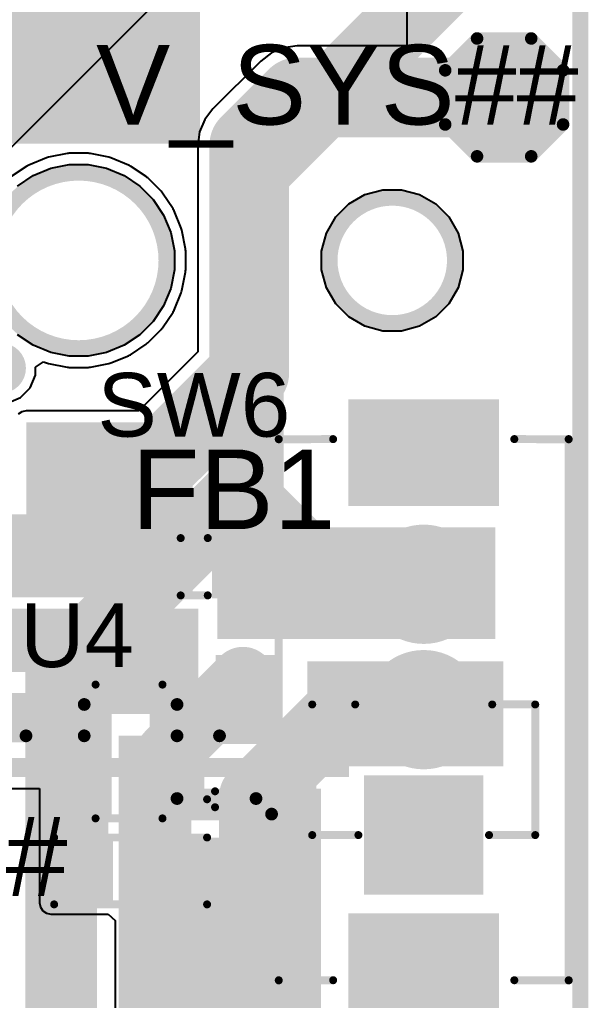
# Model space of a CAD drawing. Header units: millimetres. Extents: x -0.43 to 2.06, y -0.4 to 2.49.
# Drawn here: x 1.656 to 2.013, y 1.307 to 1.923 of the extents above; entities that cross this region are included whole.
import ezdxf

# ---------------------------------------------------------------- set-up
doc = ezdxf.new("R2010")
doc.units = ezdxf.units.MM
doc.header["$MEASUREMENT"] = 0
for name, color, linetype in [('BottomLayer', 5, 'Continuous'), ('BottomSolder', 6, 'Continuous'), ('Mechanical2', 216, 'Continuous'), ('MultiLayer', 9, 'Continuous'), ('PadHoleLayer', 156, 'Continuous'), ('TopLayer', 1, 'Continuous'), ('TopOverlay', 2, 'Continuous'), ('TopPaste', 8, 'Continuous'), ('TopSolder', 216, 'Continuous'), ('ViaHoleLayer', 16, 'Continuous')]:
    doc.layers.add(name, color=color, linetype=linetype)
doc.styles.add('Arial', font='', dxfattribs={"height": 0.2})
doc.styles.get('Arial').set_extended_font_data('Arial')

# ---------------------------------------------------------------- blocks, each defined once
blk = doc.blocks.new('SS_12D02_G040_1')
at = {"layer": 'BottomLayer'}
for points in [[(-0.13189, -0.04331), (-0.19094, -0.04331), (-0.19094, 0.04331), (-0.13189, 0.04331)], [(0.13189, 0.04331), (0.19094, 0.04331), (0.19094, -0.04331), (0.13189, -0.04331)], [(-0.1122, 0.03346), (-0.04528, 0.03346), (-0.04528, -0.03346), (-0.1122, -0.03346)]]:
    blk.add_hatch(color=5, dxfattribs=at).paths.add_polyline_path(points)
h = blk.add_hatch(color=5, dxfattribs=at)
edge = h.paths.add_edge_path()
edge.add_arc((0, 0), 0.03346, 0, 360)
h = blk.add_hatch(color=5, dxfattribs=at)
edge = h.paths.add_edge_path()
edge.add_arc((0.07874, 0), 0.03346, 0, 360)
at = {"layer": 'BottomSolder'}
for points in [[(-0.12789, -0.04731), (-0.19494, -0.04731), (-0.19494, 0.04731), (-0.12789, 0.04731)], [(0.12789, 0.04731), (0.19494, 0.04731), (0.19494, -0.04731), (0.12789, -0.04731)], [(-0.1162, 0.03746), (-0.04128, 0.03746), (-0.04128, -0.03746), (-0.1162, -0.03746)]]:
    blk.add_hatch(color=6, dxfattribs=at).paths.add_polyline_path(points)
h = blk.add_hatch(color=6, dxfattribs=at)
edge = h.paths.add_edge_path()
edge.add_arc((0, 0), 0.03746, 0, 360)
h = blk.add_hatch(color=6, dxfattribs=at)
edge = h.paths.add_edge_path()
edge.add_arc((0.07874, 0), 0.03746, 0, 360)
at = {"layer": 'MultiLayer'}
for points in [[(-0.13189, -0.04331), (-0.19094, -0.04331), (-0.19094, 0.04331), (-0.13189, 0.04331)], [(0.13189, 0.04331), (0.19094, 0.04331), (0.19094, -0.04331), (0.13189, -0.04331)], [(-0.1122, 0.03346), (-0.04528, 0.03346), (-0.04528, -0.03346), (-0.1122, -0.03346)]]:
    blk.add_hatch(color=9, dxfattribs=at).paths.add_polyline_path(points)
h = blk.add_hatch(color=9, dxfattribs=at)
edge = h.paths.add_edge_path()
edge.add_arc((0, 0), 0.03346, 0, 360)
h = blk.add_hatch(color=9, dxfattribs=at)
edge = h.paths.add_edge_path()
edge.add_arc((0.07874, 0), 0.03346, 0, 360)
at = {"layer": 'PadHoleLayer'}
for points in [[(-0.1752, -0.02953), (-0.1752, 0.02953), (-0.14764, 0.02953), (-0.14764, -0.02953)], [(0.14764, -0.02953), (0.14764, 0.02953), (0.1752, 0.02953), (0.1752, -0.02953)]]:
    blk.add_hatch(color=156, dxfattribs=at).paths.add_polyline_path(points)
h = blk.add_hatch(color=156, dxfattribs=at)
edge = h.paths.add_edge_path()
edge.add_arc((-0.07874, 0), 0.01969, 0, 360)
h = blk.add_hatch(color=156, dxfattribs=at)
edge = h.paths.add_edge_path()
edge.add_arc((0, 0), 0.01969, 0, 360)
h = blk.add_hatch(color=156, dxfattribs=at)
edge = h.paths.add_edge_path()
edge.add_arc((0.07874, 0), 0.01969, 0, 360)
at = {"layer": 'TopLayer'}
for points in [[(-0.13189, -0.04331), (-0.19094, -0.04331), (-0.19094, 0.04331), (-0.13189, 0.04331)], [(0.13189, 0.04331), (0.19094, 0.04331), (0.19094, -0.04331), (0.13189, -0.04331)], [(-0.1122, 0.03346), (-0.04528, 0.03346), (-0.04528, -0.03346), (-0.1122, -0.03346)]]:
    blk.add_hatch(color=1, dxfattribs=at).paths.add_polyline_path(points)
h = blk.add_hatch(color=1, dxfattribs=at)
edge = h.paths.add_edge_path()
edge.add_arc((0, 0), 0.03346, 0, 360)
h = blk.add_hatch(color=1, dxfattribs=at)
edge = h.paths.add_edge_path()
edge.add_arc((0.07874, 0), 0.03346, 0, 360)
at = {"layer": 'TopSolder'}
for points in [[(-0.12789, -0.04731), (-0.19494, -0.04731), (-0.19494, 0.04731), (-0.12789, 0.04731)], [(0.12789, 0.04731), (0.19494, 0.04731), (0.19494, -0.04731), (0.12789, -0.04731)], [(-0.1162, 0.03746), (-0.04128, 0.03746), (-0.04128, -0.03746), (-0.1162, -0.03746)]]:
    blk.add_hatch(color=216, dxfattribs=at).paths.add_polyline_path(points)
h = blk.add_hatch(color=216, dxfattribs=at)
edge = h.paths.add_edge_path()
edge.add_arc((0, 0), 0.03746, 0, 360)
h = blk.add_hatch(color=216, dxfattribs=at)
edge = h.paths.add_edge_path()
edge.add_arc((0.07874, 0), 0.03746, 0, 360)
at = {"layer": 'TopOverlay', "const_width": 0.005}
for points in [[(-0.17, 0.091), (-0.16988, 0.05686)], [(-0.16988, 0.091), (0.16988, 0.091)], [(0.16976, 0.091), (0.16988, 0.05686)], [(-0.07874, 0.07), (-0.07874, 0.041)], [(-0.07874, 0.07), (0.00326, 0.07)], [(0.00326, 0.07), (0.00326, 0.043)], [(-0.07874, -0.041), (-0.07874, -0.07)], [(-0.07874, -0.041), (-0.07874, -0.07)], [(0.00326, -0.043), (0.00326, -0.07)], [(0.00326, -0.043), (0.00326, -0.07)], [(-0.16988, -0.05686), (-0.17, -0.091)], [(0.16988, -0.05686), (0.16976, -0.091)], [(-0.07874, -0.07), (0.00326, -0.07)], [(-0.07874, -0.07), (0.00326, -0.07)], [(-0.16988, -0.091), (0.16988, -0.091)]]:
    blk.add_lwpolyline(points, dxfattribs=at)
at = {"layer": 'TopOverlay', "const_width": 0.0025}
for points in [[(-0.17125, 0.091, 1), (-0.16875, 0.091, 1)], [(-0.17113, 0.091, 1), (-0.16863, 0.091, 1)], [(0.16851, 0.091, 1), (0.17101, 0.091, 1)], [(0.16863, 0.091, 1), (0.17113, 0.091, 1)], [(-0.07999, 0.07, 1), (-0.07749, 0.07, 1)], [(-0.07999, 0.07, 1), (-0.07749, 0.07, 1)], [(0.00201, 0.07, 1), (0.00451, 0.07, 1)], [(0.00201, 0.07, 1), (0.00451, 0.07, 1)], [(-0.17113, 0.05686, 1), (-0.16863, 0.05686, 1)], [(0.16863, 0.05686, 1), (0.17113, 0.05686, 1)], [(-0.07999, 0.041, 1), (-0.07749, 0.041, 1)], [(0.00201, 0.043, 1), (0.00451, 0.043, 1)], [(-0.07999, -0.041, 1), (-0.07749, -0.041, 1)], [(-0.07999, -0.041, 1), (-0.07749, -0.041, 1)], [(0.00201, -0.043, 1), (0.00451, -0.043, 1)], [(0.00201, -0.043, 1), (0.00451, -0.043, 1)], [(-0.17113, -0.05686, 1), (-0.16863, -0.05686, 1)], [(0.16863, -0.05686, 1), (0.17113, -0.05686, 1)], [(-0.07999, -0.07, 1), (-0.07749, -0.07, 1)], [(-0.07999, -0.07, 1), (-0.07749, -0.07, 1)], [(-0.07999, -0.07, 1), (-0.07749, -0.07, 1)], [(-0.07999, -0.07, 1), (-0.07749, -0.07, 1)], [(0.00201, -0.07, 1), (0.00451, -0.07, 1)], [(0.00201, -0.07, 1), (0.00451, -0.07, 1)], [(0.00201, -0.07, 1), (0.00451, -0.07, 1)], [(0.00201, -0.07, 1), (0.00451, -0.07, 1)], [(-0.17125, -0.091, 1), (-0.16875, -0.091, 1)], [(-0.17113, -0.091, 1), (-0.16863, -0.091, 1)], [(0.16851, -0.091, 1), (0.17101, -0.091, 1)], [(0.16863, -0.091, 1), (0.17113, -0.091, 1)]]:
    blk.add_lwpolyline(points, format="xyb", close=True, dxfattribs=at)
blk = doc.blocks.new('IND_0603__1608_METRIC__27')
at = {"layer": 'TopLayer'}
for points in [[(-0.03937, 0.01575), (-0.01575, 0.01575), (-0.01575, -0.01575), (-0.03937, -0.01575)], [(0.01575, 0.01575), (0.03937, 0.01575), (0.03937, -0.01575), (0.01575, -0.01575)]]:
    blk.add_hatch(color=1, dxfattribs=at).paths.add_polyline_path(points)
at = {"layer": 'TopPaste'}
for points in [[(-0.03937, 0.01575), (-0.01575, 0.01575), (-0.01575, -0.01575), (-0.03937, -0.01575)], [(0.01575, 0.01575), (0.03937, 0.01575), (0.03937, -0.01575), (0.01575, -0.01575)]]:
    blk.add_hatch(color=8, dxfattribs=at).paths.add_polyline_path(points)
at = {"layer": 'TopSolder'}
for points in [[(-0.04337, 0.01975), (-0.01175, 0.01975), (-0.01175, -0.01975), (-0.04337, -0.01975)], [(0.01175, 0.01975), (0.04337, 0.01975), (0.04337, -0.01975), (0.01175, -0.01975)]]:
    blk.add_hatch(color=216, dxfattribs=at).paths.add_polyline_path(points)
at = {"layer": 'TopOverlay', "const_width": 0.005}
for points in [[(-0.008, 0.018), (0.009, 0.018)], [(-0.008, -0.018), (0.009, -0.018)]]:
    blk.add_lwpolyline(points, dxfattribs=at)
at = {"layer": 'TopOverlay', "const_width": 0.0025}
for points in [[(-0.00925, 0.018, 1), (-0.00675, 0.018, 1)], [(0.00775, 0.018, 1), (0.01025, 0.018, 1)], [(-0.00925, -0.018, 1), (-0.00675, -0.018, 1)], [(0.00775, -0.018, 1), (0.01025, -0.018, 1)]]:
    blk.add_lwpolyline(points, format="xyb", close=True, dxfattribs=at)
blk = doc.blocks.new('TEST_POINT_32')
at = {"layer": 'TopLayer'}
blk.add_hatch(color=1, dxfattribs=at).paths.add_polyline_path([(0.015, 0.03), (-0.015, 0.03), (-0.03, 0.015), (-0.03, -0.015), (-0.015, -0.03), (0.015, -0.03), (0.03, -0.015), (0.03, 0.015)])
at = {"layer": 'TopPaste'}
blk.add_hatch(color=8, dxfattribs=at).paths.add_polyline_path([(0.015, 0.03), (-0.015, 0.03), (-0.03, 0.015), (-0.03, -0.015), (-0.015, -0.03), (0.015, -0.03), (0.03, -0.015), (0.03, 0.015)])
at = {"layer": 'TopSolder'}
blk.add_hatch(color=216, dxfattribs=at).paths.add_polyline_path([(0.017, 0.034), (-0.017, 0.034), (-0.034, 0.017), (-0.034, -0.017), (-0.017, -0.034), (0.017, -0.034), (0.034, -0.017), (0.034, 0.017)])
at = {"layer": 'TopOverlay', "const_width": 0.00787}
for points in [[(-0.037, 0.017), (-0.017, 0.037)], [(-0.017, 0.037), (0.017, 0.037)], [(-0.017, 0.037), (0.017, 0.037)], [(0.017, 0.037), (0.037, 0.017)], [(-0.037, -0.017), (-0.037, 0.017)], [(0.037, -0.017), (0.037, 0.017)], [(-0.037, -0.017), (-0.017, -0.037)], [(0.017, -0.037), (0.037, -0.017)], [(-0.017, -0.037), (0.017, -0.037)], [(-0.017, -0.037), (0.017, -0.037)]]:
    blk.add_lwpolyline(points, dxfattribs=at)
at = {"layer": 'TopOverlay', "const_width": 0.00394}
for points in [[(-0.01897, 0.037, 1), (-0.01503, 0.037, 1)], [(-0.01897, 0.037, 1), (-0.01503, 0.037, 1)], [(-0.01897, 0.037, 1), (-0.01503, 0.037, 1)], [(0.01503, 0.037, 1), (0.01897, 0.037, 1)], [(0.01503, 0.037, 1), (0.01897, 0.037, 1)], [(0.01503, 0.037, 1), (0.01897, 0.037, 1)], [(-0.03897, 0.017, 1), (-0.03503, 0.017, 1)], [(-0.03897, 0.017, 1), (-0.03503, 0.017, 1)], [(0.03503, 0.017, 1), (0.03897, 0.017, 1)], [(0.03503, 0.017, 1), (0.03897, 0.017, 1)], [(-0.03897, -0.017, 1), (-0.03503, -0.017, 1)], [(-0.03897, -0.017, 1), (-0.03503, -0.017, 1)], [(0.03503, -0.017, 1), (0.03897, -0.017, 1)], [(0.03503, -0.017, 1), (0.03897, -0.017, 1)], [(-0.01897, -0.037, 1), (-0.01503, -0.037, 1)], [(-0.01897, -0.037, 1), (-0.01503, -0.037, 1)], [(-0.01897, -0.037, 1), (-0.01503, -0.037, 1)], [(0.01503, -0.037, 1), (0.01897, -0.037, 1)], [(0.01503, -0.037, 1), (0.01897, -0.037, 1)], [(0.01503, -0.037, 1), (0.01897, -0.037, 1)]]:
    blk.add_lwpolyline(points, format="xyb", close=True, dxfattribs=at)
blk = doc.blocks.new('RES_0603_43')
at = {"layer": 'TopLayer'}
for points in [[(-0.015, 0.0175), (-0.015, -0.0175), (-0.045, -0.0175), (-0.045, 0.0175)], [(0.045, 0.0175), (0.045, -0.0175), (0.015, -0.0175), (0.015, 0.0175)]]:
    blk.add_hatch(color=1, dxfattribs=at).paths.add_polyline_path(points)
at = {"layer": 'TopPaste'}
for points in [[(-0.015, 0.0175), (-0.015, -0.0175), (-0.045, -0.0175), (-0.045, 0.0175)], [(0.045, 0.0175), (0.045, -0.0175), (0.015, -0.0175), (0.015, 0.0175)]]:
    blk.add_hatch(color=8, dxfattribs=at).paths.add_polyline_path(points)
at = {"layer": 'TopSolder'}
for points in [[(-0.011, 0.0215), (-0.011, -0.0215), (-0.049, -0.0215), (-0.049, 0.0215)], [(0.049, 0.0215), (0.049, -0.0215), (0.011, -0.0215), (0.011, 0.0215)]]:
    blk.add_hatch(color=216, dxfattribs=at).paths.add_polyline_path(points)
at = {"layer": 'TopOverlay', "const_width": 0.005}
for points in [[(-0.048, 0.021), (0.048, 0.021)], [(-0.048, -0.021), (-0.048, 0.021)], [(0.048, -0.021), (0.048, 0.021)], [(-0.048, -0.021), (0.048, -0.021)]]:
    blk.add_lwpolyline(points, dxfattribs=at)
at = {"layer": 'TopOverlay', "const_width": 0.0025}
for points in [[(-0.04925, 0.021, 1), (-0.04675, 0.021, 1)], [(-0.04925, 0.021, 1), (-0.04675, 0.021, 1)], [(0.04675, 0.021, 1), (0.04925, 0.021, 1)], [(0.04675, 0.021, 1), (0.04925, 0.021, 1)], [(-0.04925, -0.021, 1), (-0.04675, -0.021, 1)], [(-0.04925, -0.021, 1), (-0.04675, -0.021, 1)], [(0.04675, -0.021, 1), (0.04925, -0.021, 1)], [(0.04675, -0.021, 1), (0.04925, -0.021, 1)]]:
    blk.add_lwpolyline(points, format="xyb", close=True, dxfattribs=at)
blk = doc.blocks.new('SOT_583_50')
at = {"layer": 'TopLayer'}
for points in [[(-0.04232, 0.03543), (-0.01594, 0.03543), (-0.01594, 0.02362), (-0.04232, 0.02362)], [(0.01594, 0.03543), (0.04232, 0.03543), (0.04232, 0.02362), (0.01594, 0.02362)], [(-0.04232, 0.01575), (-0.01594, 0.01575), (-0.01594, 0.00394), (-0.04232, 0.00394)], [(0.01594, 0.01575), (0.04232, 0.01575), (0.04232, 0.00394), (0.01594, 0.00394)], [(-0.04232, -0.00394), (-0.01594, -0.00394), (-0.01594, -0.01575), (-0.04232, -0.01575)], [(0.01594, -0.00394), (0.04232, -0.00394), (0.04232, -0.01575), (0.01594, -0.01575)], [(-0.04232, -0.02362), (-0.01594, -0.02362), (-0.01594, -0.03543), (-0.04232, -0.03543)], [(0.01594, -0.02362), (0.04232, -0.02362), (0.04232, -0.03543), (0.01594, -0.03543)]]:
    blk.add_hatch(color=1, dxfattribs=at).paths.add_polyline_path(points)
at = {"layer": 'TopPaste'}
for points in [[(-0.04232, 0.03543), (-0.01594, 0.03543), (-0.01594, 0.02362), (-0.04232, 0.02362)], [(0.01594, 0.03543), (0.04232, 0.03543), (0.04232, 0.02362), (0.01594, 0.02362)], [(-0.04232, 0.01575), (-0.01594, 0.01575), (-0.01594, 0.00394), (-0.04232, 0.00394)], [(0.01594, 0.01575), (0.04232, 0.01575), (0.04232, 0.00394), (0.01594, 0.00394)], [(-0.04232, -0.00394), (-0.01594, -0.00394), (-0.01594, -0.01575), (-0.04232, -0.01575)], [(0.01594, -0.00394), (0.04232, -0.00394), (0.04232, -0.01575), (0.01594, -0.01575)], [(-0.04232, -0.02362), (-0.01594, -0.02362), (-0.01594, -0.03543), (-0.04232, -0.03543)], [(0.01594, -0.02362), (0.04232, -0.02362), (0.04232, -0.03543), (0.01594, -0.03543)]]:
    blk.add_hatch(color=8, dxfattribs=at).paths.add_polyline_path(points)
at = {"layer": 'TopSolder'}
for points in [[(-0.04632, 0.03943), (-0.01194, 0.03943), (-0.01194, 0.01962), (-0.04632, 0.01962)], [(0.01194, 0.03943), (0.04632, 0.03943), (0.04632, 0.01962), (0.01194, 0.01962)], [(-0.04632, 0.01975), (-0.01194, 0.01975), (-0.01194, -0.00006), (-0.04632, -0.00006)], [(0.01194, 0.01975), (0.04632, 0.01975), (0.04632, -0.00006), (0.01194, -0.00006)], [(-0.04632, 0.00006), (-0.01194, 0.00006), (-0.01194, -0.01975), (-0.04632, -0.01975)], [(0.01194, 0.00006), (0.04632, 0.00006), (0.04632, -0.01975), (0.01194, -0.01975)], [(-0.04632, -0.01962), (-0.01194, -0.01962), (-0.01194, -0.03943), (-0.04632, -0.03943)], [(0.01194, -0.01962), (0.04632, -0.01962), (0.04632, -0.03943), (0.01194, -0.03943)]]:
    blk.add_hatch(color=216, dxfattribs=at).paths.add_polyline_path(points)
at = {"layer": 'TopOverlay', "const_width": 0.005}
for points in [[(0.022, 0.042), (-0.02, 0.042)], [(-0.048, 0.03), (-0.053, 0.035)], [(-0.053, 0.035), (-0.053, 0.025)], [(-0.048, 0.03), (-0.053, 0.025)], [(0.022, -0.042), (-0.02, -0.042)]]:
    blk.add_lwpolyline(points, dxfattribs=at)
at = {"layer": 'TopOverlay', "const_width": 0.0025}
for points in [[(-0.02125, 0.042, 1), (-0.01875, 0.042, 1)], [(0.02075, 0.042, 1), (0.02325, 0.042, 1)], [(-0.05425, 0.035, 1), (-0.05175, 0.035, 1)], [(-0.05425, 0.035, 1), (-0.05175, 0.035, 1)], [(-0.04925, 0.03, 1), (-0.04675, 0.03, 1)], [(-0.04925, 0.03, 1), (-0.04675, 0.03, 1)], [(-0.05425, 0.025, 1), (-0.05175, 0.025, 1)], [(-0.05425, 0.025, 1), (-0.05175, 0.025, 1)], [(-0.02125, -0.042, 1), (-0.01875, -0.042, 1)], [(0.02075, -0.042, 1), (0.02325, -0.042, 1)]]:
    blk.add_lwpolyline(points, format="xyb", close=True, dxfattribs=at)

msp = doc.modelspace()

# ---------------------------------------------------------------- hatches: boundary and pattern name
at = {"layer": 'BottomLayer'}
for points in [[(1.538, 2.076), (1.538, 1.845), (1.769, 1.845), (1.769, 2.076)], [(1.718, 0.996), (1.76371, 0.996), (1.76371, 1.47329), (1.718, 1.47329)]]:
    msp.add_hatch(color=5, dxfattribs=at).paths.add_polyline_path(points)
h = msp.add_hatch(color=5, dxfattribs=at)
edge = h.paths.add_edge_path()
edge.add_arc((1.796, 1.509), 0.01181, 0, 360)
h = msp.add_hatch(color=5, dxfattribs=at)
edge = h.paths.add_edge_path()
edge.add_arc((1.737, 1.355), 0.01181, 0, 360)
h = msp.add_hatch(color=5, dxfattribs=at)
edge = h.paths.add_edge_path()
edge.add_arc((1.737, 1.32743), 0.01181, 0, 360)
h = msp.add_hatch(color=5, dxfattribs=at)
edge = h.paths.add_edge_path()
edge.add_arc((1.737, 1.29986), 0.01181, 0, 360)
at = {"layer": 'BottomSolder'}
h = msp.add_hatch(color=6, dxfattribs=at)
edge = h.paths.add_edge_path()
edge.add_arc((1.644, 1.704), 0.01581, 0, 360)
h = msp.add_hatch(color=6, dxfattribs=at)
edge = h.paths.add_edge_path()
edge.add_arc((1.644, 1.534), 0.01581, 0, 360)
h = msp.add_hatch(color=6, dxfattribs=at)
edge = h.paths.add_edge_path()
edge.add_arc((1.796, 1.509), 0.01581, 0, 360)
h = msp.add_hatch(color=6, dxfattribs=at)
edge = h.paths.add_edge_path()
edge.add_arc((1.737, 1.355), 0.01581, 0, 360)
h = msp.add_hatch(color=6, dxfattribs=at)
edge = h.paths.add_edge_path()
edge.add_arc((1.737, 1.32743), 0.01581, 0, 360)
h = msp.add_hatch(color=6, dxfattribs=at)
edge = h.paths.add_edge_path()
edge.add_arc((1.737, 1.29986), 0.01581, 0, 360)
at = {"layer": 'TopLayer'}
for points in [[(1.66, 1.56), (1.76451, 1.56), (1.76451, 1.67), (1.66, 1.67)], [(1.47051, 1.56), (1.76451, 1.56), (1.76451, 1.61231), (1.47051, 1.61231)], [(1.78, 1.534), (1.95451, 1.534), (1.95451, 1.604), (1.78, 1.604)], [(1.602, 1.51331), (1.768, 1.51331), (1.768, 1.553), (1.602, 1.553)], [(1.779, 1.468), (1.816, 1.468), (1.816, 1.524), (1.779, 1.524)], [(1.66998, 1.48683), (1.768, 1.48683), (1.768, 1.52), (1.66998, 1.52)], [(1.83651, 1.454), (1.95951, 1.454), (1.95951, 1.52), (1.83651, 1.52)], [(1.621, 1.469), (1.662, 1.469), (1.662, 1.5), (1.621, 1.5)], [(1.83651, 1.44731), (1.86251, 1.44731), (1.86251, 1.48231), (1.83651, 1.48231)], [(1.61551, 1.44731), (1.86251, 1.44731), (1.86251, 1.45931), (1.61551, 1.45931)], [(1.67551, 1.36831), (1.71151, 1.36831), (1.71151, 1.44031), (1.67551, 1.44031)], [(1.741, 1.42), (1.838, 1.42), (1.838, 1.44), (1.741, 1.44)], [(1.845, 1.19731), (1.845, 1.44), (1.80738, 1.44), (1.80738, 1.19731)], [(1.723, 1.12831), (1.79251, 1.12831), (1.79251, 1.40931), (1.723, 1.40931)]]:
    msp.add_hatch(color=1, dxfattribs=at).paths.add_polyline_path(points)
h = msp.add_hatch(color=1, dxfattribs=at)
edge = h.paths.add_edge_path()
edge.add_arc((1.796, 1.509), 0.01181, 0, 360)
h = msp.add_hatch(color=1, dxfattribs=at)
edge = h.paths.add_edge_path()
edge.add_arc((1.737, 1.355), 0.01181, 0, 360)
h = msp.add_hatch(color=1, dxfattribs=at)
edge = h.paths.add_edge_path()
edge.add_arc((1.737, 1.32743), 0.01181, 0, 360)
h = msp.add_hatch(color=1, dxfattribs=at)
edge = h.paths.add_edge_path()
edge.add_arc((1.737, 1.29986), 0.01181, 0, 360)
at = {"layer": 'TopSolder'}
h = msp.add_hatch(color=216, dxfattribs=at)
edge = h.paths.add_edge_path()
edge.add_arc((1.644, 1.704), 0.01581, 0, 360)
h = msp.add_hatch(color=216, dxfattribs=at)
edge = h.paths.add_edge_path()
edge.add_arc((1.644, 1.534), 0.01581, 0, 360)
h = msp.add_hatch(color=216, dxfattribs=at)
edge = h.paths.add_edge_path()
edge.add_arc((1.796, 1.509), 0.01581, 0, 360)
h = msp.add_hatch(color=216, dxfattribs=at)
edge = h.paths.add_edge_path()
edge.add_arc((1.737, 1.355), 0.01581, 0, 360)
h = msp.add_hatch(color=216, dxfattribs=at)
edge = h.paths.add_edge_path()
edge.add_arc((1.737, 1.32743), 0.01581, 0, 360)
h = msp.add_hatch(color=216, dxfattribs=at)
edge = h.paths.add_edge_path()
edge.add_arc((1.737, 1.29986), 0.01581, 0, 360)
at = {"layer": 'ViaHoleLayer'}
h = msp.add_hatch(color=16, dxfattribs=at)
edge = h.paths.add_edge_path()
edge.add_arc((1.796, 1.509), 0.00591, 0, 360)
h = msp.add_hatch(color=16, dxfattribs=at)
edge = h.paths.add_edge_path()
edge.add_arc((1.737, 1.355), 0.00591, 0, 360)
h = msp.add_hatch(color=16, dxfattribs=at)
edge = h.paths.add_edge_path()
edge.add_arc((1.737, 1.32743), 0.00591, 0, 360)

# ---------------------------------------------------------------- linework, layer by layer
at = {"layer": 'BottomLayer'}
for points, const_width in [([(1.799, 1.824), (1.944, 1.969)], 0.045), ([(1.799, 1.631), (1.799, 1.824)], 0.045), ([(1.682, 1.514), (1.799, 1.631)], 0.045), ([(1.799, 1.62), (1.799, 1.631)], 0.045), ([(1.799, 1.62), (1.85069, 1.56831)], 0.045), ([(1.85069, 1.56831), (1.90951, 1.56831)], 0.045), ([(1.682, 0.861), (1.682, 1.514)], 0.045), ([(1.749, 1.462), (1.796, 1.509)], 0.04), ([(1.80355, 1.435), (1.85742, 1.48887)], 0.045), ([(1.85742, 1.48887), (1.90882, 1.48887)], 0.045), ([(1.90882, 1.48887), (1.90951, 1.48957)], 0.045), ([(1.80355, 1.184), (1.80355, 1.435)], 0.045)]:
    msp.add_lwpolyline(points, dxfattribs=dict(at, const_width=const_width))
for points, const_width in [([(1.78775, 1.824, 1), (1.81025, 1.824, 1)], 0.0225), ([(1.78775, 1.824, 1), (1.81025, 1.824, 1)], 0.0225), ([(1.78775, 1.631, 1), (1.81025, 1.631, 1)], 0.0225), ([(1.78775, 1.631, 1), (1.81025, 1.631, 1)], 0.0225), ([(1.78775, 1.631, 1), (1.81025, 1.631, 1)], 0.0225), ([(1.78775, 1.62, 1), (1.81025, 1.62, 1)], 0.0225), ([(1.78775, 1.62, 1), (1.81025, 1.62, 1)], 0.0225), ([(1.83944, 1.56831, 1), (1.86194, 1.56831, 1)], 0.0225), ([(1.83944, 1.56831, 1), (1.86194, 1.56831, 1)], 0.0225), ([(1.89826, 1.56831, 1), (1.92076, 1.56831, 1)], 0.0225), ([(1.67075, 1.514, 1), (1.69325, 1.514, 1)], 0.0225), ([(1.67075, 1.514, 1), (1.69325, 1.514, 1)], 0.0225), ([(1.786, 1.509, 1), (1.806, 1.509, 1)], 0.02), ([(1.84617, 1.48887, 1), (1.86867, 1.48887, 1)], 0.0225), ([(1.84617, 1.48887, 1), (1.86867, 1.48887, 1)], 0.0225), ([(1.89757, 1.48887, 1), (1.92007, 1.48887, 1)], 0.0225), ([(1.89757, 1.48887, 1), (1.92007, 1.48887, 1)], 0.0225), ([(1.89826, 1.48957, 1), (1.92076, 1.48957, 1)], 0.0225), ([(1.739, 1.462, 1), (1.759, 1.462, 1)], 0.02), ([(1.7923, 1.435, 1), (1.8148, 1.435, 1)], 0.0225), ([(1.7923, 1.435, 1), (1.8148, 1.435, 1)], 0.0225)]:
    msp.add_lwpolyline(points, format="xyb", close=True, dxfattribs=dict(at, const_width=const_width))
at = {"layer": 'Mechanical2', "const_width": 0.01}
msp.add_lwpolyline([(2.00787, -0.19685), (2.00787, 2.48032)], dxfattribs=at)
for points in [[(1.6378, 1.77165, -1), (1.74803, 1.77165)], [(1.85039, 1.77165, -1), (1.92913, 1.77165)], [(1.74803, 1.77165, -1), (1.6378, 1.77165)], [(1.92913, 1.77165, -1), (1.85039, 1.77165)]]:
    msp.add_lwpolyline(points, format="xyb", dxfattribs=at)
at = {"layer": 'Mechanical2', "const_width": 0.005}
for points in [[(1.74553, 1.77165, 1), (1.75053, 1.77165, 1)], [(1.74553, 1.77165, 1), (1.75053, 1.77165, 1)], [(1.84789, 1.77165, 1), (1.85289, 1.77165, 1)], [(1.84789, 1.77165, 1), (1.85289, 1.77165, 1)], [(1.92663, 1.77165, 1), (1.93163, 1.77165, 1)], [(1.92663, 1.77165, 1), (1.93163, 1.77165, 1)]]:
    msp.add_lwpolyline(points, format="xyb", close=True, dxfattribs=at)
at = {"layer": 'MultiLayer'}
for p, q in [((1.66443, 1.82494), (1.67537, 1.82948)), ((1.67537, 1.82948), (1.68699, 1.83179)), ((1.68699, 1.83179), (1.69884, 1.83179)), ((1.69884, 1.83179), (1.71045, 1.82948)), ((1.71045, 1.82948), (1.7214, 1.82494)), ((1.65458, 1.81836), (1.66443, 1.82494)), ((1.7214, 1.82494), (1.73125, 1.81836)), ((1.73125, 1.81836), (1.73962, 1.80999)), ((1.86251, 1.80717), (1.87263, 1.81301)), ((1.87263, 1.81301), (1.88392, 1.81604)), ((1.88392, 1.81604), (1.89561, 1.81604)), ((1.89561, 1.81604), (1.9069, 1.81301)), ((1.9069, 1.81301), (1.91702, 1.80717)), ((1.73962, 1.80999), (1.7462, 1.80014)), ((1.85425, 1.79891), (1.86251, 1.80717)), ((1.91702, 1.80717), (1.92528, 1.79891)), ((1.7462, 1.80014), (1.75074, 1.78919)), ((1.8484, 1.78879), (1.85425, 1.79891)), ((1.92528, 1.79891), (1.93112, 1.78879)), ((1.75074, 1.78919), (1.75305, 1.77758)), ((1.84538, 1.7775), (1.8484, 1.78879)), ((1.93112, 1.78879), (1.93415, 1.7775)), ((1.75305, 1.77758), (1.75305, 1.77165)), ((1.84538, 1.77165), (1.84538, 1.7775)), ((1.93415, 1.7775), (1.93415, 1.77165)), ((1.75305, 1.77165), (1.75305, 1.76573)), ((1.84538, 1.77165), (1.84538, 1.77165)), ((1.84538, 1.76581), (1.84538, 1.77165)), ((1.93415, 1.77165), (1.93415, 1.76581)), ((1.75305, 1.76573), (1.75074, 1.75411)), ((1.8484, 1.75452), (1.84538, 1.76581)), ((1.93415, 1.76581), (1.93112, 1.75452)), ((1.75074, 1.75411), (1.7462, 1.74317)), ((1.85425, 1.7444), (1.8484, 1.75452)), ((1.93112, 1.75452), (1.92528, 1.7444)), ((1.7462, 1.74317), (1.73962, 1.73332)), ((1.86251, 1.73614), (1.85425, 1.7444)), ((1.92528, 1.7444), (1.91702, 1.73614)), ((1.73962, 1.73332), (1.73125, 1.72495)), ((1.87263, 1.73029), (1.86251, 1.73614)), ((1.91702, 1.73614), (1.9069, 1.73029)), ((1.66443, 1.71836), (1.65458, 1.72495)), ((1.73125, 1.72495), (1.7214, 1.71836)), ((1.88392, 1.72727), (1.87263, 1.73029)), ((1.89561, 1.72727), (1.88392, 1.72727)), ((1.9069, 1.73029), (1.89561, 1.72727)), ((1.67537, 1.71383), (1.66443, 1.71836)), ((1.7214, 1.71836), (1.71045, 1.71383)), ((1.68699, 1.71152), (1.67537, 1.71383)), ((1.71045, 1.71383), (1.69884, 1.71152)), ((1.69884, 1.71152), (1.68699, 1.71152))]:
    msp.add_line(p, q, dxfattribs=at)
at = {"layer": 'TopLayer'}
for p, q in [((1.52221, 1.71426), (1.7626, 1.95465)), ((1.899, 1.95465), (1.899, 1.90628)), ((1.82165, 1.90518), (1.81386, 1.90195)), ((1.83, 1.90628), (1.82165, 1.90518)), ((1.899, 1.90628), (1.83, 1.90628)), ((1.80718, 1.89682), (1.77718, 1.86682)), ((1.81386, 1.90195), (1.80718, 1.89682)), ((1.77718, 1.86682), (1.77205, 1.86014)), ((1.77205, 1.86014), (1.76882, 1.85235)), ((1.76882, 1.85235), (1.76772, 1.844)), ((1.76772, 1.844), (1.76772, 1.71427)), ((1.67264, 1.83607), (1.6617, 1.83154)), ((1.67333, 1.83621), (1.67264, 1.83607)), ((1.67398, 1.83648), (1.67333, 1.83621)), ((1.6856, 1.83879), (1.67398, 1.83648)), ((1.6863, 1.83879), (1.6856, 1.83879)), ((1.68699, 1.83892), (1.6863, 1.83879)), ((1.69884, 1.83892), (1.68699, 1.83892)), ((1.69953, 1.83879), (1.69884, 1.83892)), ((1.70023, 1.83879), (1.69953, 1.83879)), ((1.71185, 1.83648), (1.70023, 1.83879)), ((1.7125, 1.83621), (1.71185, 1.83648)), ((1.71318, 1.83607), (1.7125, 1.83621)), ((1.72413, 1.83154), (1.71318, 1.83607)), ((1.66046, 1.83088), (1.65062, 1.8243)), ((1.66111, 1.83115), (1.66046, 1.83088)), ((1.6617, 1.83154), (1.66111, 1.83115)), ((1.72471, 1.83115), (1.72413, 1.83154)), ((1.72536, 1.83088), (1.72471, 1.83115)), ((1.73521, 1.8243), (1.72536, 1.83088)), ((1.73571, 1.8238), (1.73521, 1.8243)), ((1.73629, 1.82341), (1.73571, 1.8238)), ((1.74467, 1.81503), (1.73629, 1.82341)), ((1.74506, 1.81445), (1.74467, 1.81503)), ((1.74556, 1.81395), (1.74506, 1.81445)), ((1.75214, 1.8041), (1.74556, 1.81395)), ((1.75241, 1.80345), (1.75214, 1.8041)), ((1.7528, 1.80287), (1.75241, 1.80345)), ((1.75733, 1.79192), (1.7528, 1.80287)), ((1.75747, 1.79124), (1.75733, 1.79192)), ((1.75774, 1.79059), (1.75747, 1.79124)), ((1.76005, 1.77897), (1.75774, 1.79059)), ((1.76005, 1.77827), (1.76005, 1.77897)), ((1.76018, 1.77758), (1.76005, 1.77827)), ((1.76018, 1.76573), (1.76018, 1.77758)), ((1.75774, 1.75272), (1.76005, 1.76434)), ((1.76005, 1.76504), (1.76018, 1.76573)), ((1.76005, 1.76434), (1.76005, 1.76504)), ((1.7528, 1.74044), (1.75733, 1.75138)), ((1.75733, 1.75138), (1.75747, 1.75207)), ((1.75747, 1.75207), (1.75774, 1.75272)), ((1.74556, 1.72936), (1.75214, 1.7392)), ((1.75214, 1.7392), (1.75241, 1.73985)), ((1.75241, 1.73985), (1.7528, 1.74044)), ((1.73629, 1.7199), (1.74467, 1.72827)), ((1.74467, 1.72827), (1.74506, 1.72886)), ((1.74506, 1.72886), (1.74556, 1.72936)), ((1.72536, 1.71243), (1.73521, 1.71901)), ((1.73521, 1.71901), (1.73571, 1.71951)), ((1.73571, 1.71951), (1.73629, 1.7199)), ((1.72413, 1.71177), (1.72471, 1.71216)), ((1.72471, 1.71216), (1.72536, 1.71243)), ((1.76772, 1.71427), (1.73059, 1.67714)), ((1.66581, 1.70465), (1.67081, 1.708)), ((1.67081, 1.708), (1.67264, 1.70724)), ((1.67264, 1.70724), (1.67333, 1.7071)), ((1.67333, 1.7071), (1.67398, 1.70683)), ((1.67398, 1.70683), (1.6856, 1.70452)), ((1.70023, 1.70452), (1.71185, 1.70683)), ((1.71185, 1.70683), (1.7125, 1.7071)), ((1.7125, 1.7071), (1.71318, 1.70724)), ((1.71318, 1.70724), (1.72413, 1.71177)), ((1.66249, 1.69165), (1.66581, 1.69966)), ((1.66581, 1.69966), (1.66581, 1.70465)), ((1.6856, 1.70452), (1.6863, 1.70452)), ((1.6863, 1.70452), (1.68699, 1.70438)), ((1.68699, 1.70438), (1.69884, 1.70438)), ((1.69884, 1.70438), (1.69953, 1.70452)), ((1.69953, 1.70452), (1.70023, 1.70452)), ((1.65635, 1.68551), (1.66249, 1.69165)), ((1.649, 1.68246), (1.65635, 1.68551)), ((1.65727, 1.67659), (1.65495, 1.67505)), ((1.66, 1.67714), (1.65727, 1.67659)), ((1.73059, 1.67714), (1.66, 1.67714)), ((1.62314, 1.44017), (1.66837, 1.44017)), ((1.66837, 1.44017), (1.66837, 1.36831)), ((1.66837, 1.36831), (1.66892, 1.36558)), ((1.66892, 1.36558), (1.67047, 1.36326)), ((1.67047, 1.36326), (1.67278, 1.36171)), ((1.67278, 1.36171), (1.67551, 1.36117)), ((1.67551, 1.36117), (1.71151, 1.36117)), ((1.71151, 1.36117), (1.71586, 1.35724)), ((1.71586, 1.35724), (1.71586, 1.19644))]:
    msp.add_line(p, q, dxfattribs=at)
for points, const_width in [([(1.45, 1.738), (1.781, 2.069)], 0.05), ([(1.50386, 1.72186), (1.755, 1.973)], 0.022), ([(1.8, 1.844), (1.83, 1.874)], 0.05), ([(1.83, 1.874), (1.96, 1.874)], 0.05), ([(1.8, 1.7009), (1.8, 1.844)], 0.05), ([(1.7441, 1.645), (1.8, 1.7009)], 0.05), ([(1.71226, 1.61774), (1.73951, 1.645)], 0.05), ([(1.73951, 1.645), (1.7441, 1.645)], 0.05), ([(1.71226, 1.61315), (1.71226, 1.61774)], 0.05), ([(1.81123, 1.57931), (1.81707, 1.57346)], 0.04), ([(1.90436, 1.57346), (1.90951, 1.56831)], 0.04), ([(1.69638, 1.49283), (1.75465, 1.49283)], 0.008), ([(1.65149, 1.48151), (1.65985, 1.47315)], 0.008), ([(1.65985, 1.47315), (1.69638, 1.47315)], 0.008), ([(1.75465, 1.47315), (1.78131, 1.47315)], 0.008), ([(1.75465, 1.43378), (1.80422, 1.43378)], 0.008), ([(1.80422, 1.43378), (1.814, 1.424)], 0.008)]:
    msp.add_lwpolyline(points, dxfattribs=dict(at, const_width=const_width))
for points, const_width in [([(1.8175, 1.874, 1), (1.8425, 1.874, 1)], 0.025), ([(1.8175, 1.874, 1), (1.8425, 1.874, 1)], 0.025), ([(1.9475, 1.874, 1), (1.9725, 1.874, 1)], 0.025), ([(1.7875, 1.844, 1), (1.8125, 1.844, 1)], 0.025), ([(1.7875, 1.844, 1), (1.8125, 1.844, 1)], 0.025), ([(1.7875, 1.7009, 1), (1.8125, 1.7009, 1)], 0.025), ([(1.7875, 1.7009, 1), (1.8125, 1.7009, 1)], 0.025), ([(1.72701, 1.645, 1), (1.75201, 1.645, 1)], 0.025), ([(1.72701, 1.645, 1), (1.75201, 1.645, 1)], 0.025), ([(1.7316, 1.645, 1), (1.7566, 1.645, 1)], 0.025), ([(1.7316, 1.645, 1), (1.7566, 1.645, 1)], 0.025), ([(1.69976, 1.61774, 1), (1.72476, 1.61774, 1)], 0.025), ([(1.69976, 1.61774, 1), (1.72476, 1.61774, 1)], 0.025), ([(1.69976, 1.61315, 1), (1.72476, 1.61315, 1)], 0.025), ([(1.80123, 1.57931, 1), (1.82123, 1.57931, 1)], 0.02), ([(1.80707, 1.57346, 1), (1.82707, 1.57346, 1)], 0.02), ([(1.89436, 1.57346, 1), (1.91436, 1.57346, 1)], 0.02), ([(1.89951, 1.56831, 1), (1.91951, 1.56831, 1)], 0.02), ([(1.69438, 1.49283, 1), (1.69838, 1.49283, 1)], 0.004), ([(1.75265, 1.49283, 1), (1.75665, 1.49283, 1)], 0.004), ([(1.65785, 1.47315, 1), (1.66185, 1.47315, 1)], 0.004), ([(1.65785, 1.47315, 1), (1.66185, 1.47315, 1)], 0.004), ([(1.69438, 1.47315, 1), (1.69838, 1.47315, 1)], 0.004), ([(1.75265, 1.47315, 1), (1.75665, 1.47315, 1)], 0.004), ([(1.77931, 1.47315, 1), (1.78331, 1.47315, 1)], 0.004), ([(1.75265, 1.43378, 1), (1.75665, 1.43378, 1)], 0.004), ([(1.80222, 1.43378, 1), (1.80622, 1.43378, 1)], 0.004), ([(1.80222, 1.43378, 1), (1.80622, 1.43378, 1)], 0.004), ([(1.812, 1.424, 1), (1.816, 1.424, 1)], 0.004)]:
    msp.add_lwpolyline(points, format="xyb", close=True, dxfattribs=dict(at, const_width=const_width))

# ---------------------------------------------------------------- block references
for name, p in [('TEST_POINT_32', (1.96, 1.874)), ('IND_0603__1608_METRIC__27', (1.76495, 1.57931)), ('RES_0603_43', (1.72551, 1.38831))]:
    msp.add_blockref(name, p)
for name, p, rotation in [('SS_12D02_G040_1', (1.90951, 1.48957), 90), ('SOT_583_50', (1.72551, 1.46331), 180)]:
    msp.add_blockref(name, p, dxfattribs=dict(rotation=rotation))

# ---------------------------------------------------------------- texts
at = {"layer": 'TopOverlay', "style": 'Arial'}
for s, p in [('V_SYS##', (1.70381, 1.85696)), ('#', (1.647, 1.37255))]:
    msp.add_text(s, height=0.05, rotation=360, dxfattribs=at).set_placement(p)
for s, height, p in [('SW6', 0.04, (1.70468, 1.66101)), ('FB1', 0.05, (1.72609, 1.60292)), ('U4', 0.04, (1.65619, 1.51631))]:
    msp.add_text(s, height=height, dxfattribs=at).set_placement(p)

doc.saveas('drawing.dxf')
